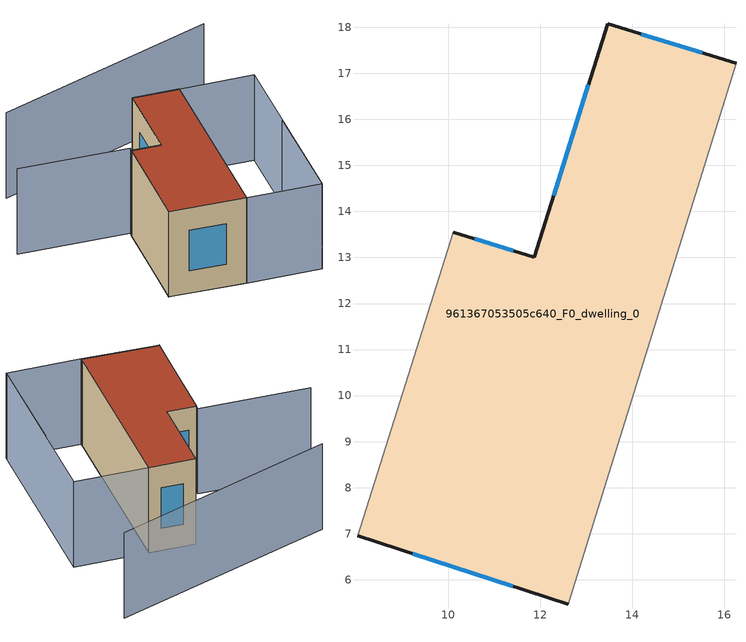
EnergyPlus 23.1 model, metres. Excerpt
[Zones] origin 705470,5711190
961367053505c640_F0_dwelling_0
 floor ground (EU_floor_Construction): 12.61,5.46 16.25,17.21 13.46,18.08 11.87,13.01 10.11,13.55 8.03,6.96 z0
 wall outside (EU_wall_Construction): 12.61,5.46 8.03,6.96 / 10.11,13.55 11.87,13.01 13.46,18.08 16.25,17.21 z0:6
 wall adiabatic (EU_wall_Construction): 8.03,6.96 10.11,13.55 / 16.25,17.21 12.61,5.46 z0:6
 window (EU_Window_Construction): 11.4,5.86 9.23,6.57 / 10.57,13.4 11.41,13.15 / 12.29,14.34 13.05,16.75 / 14.2,17.85 15.52,17.44 z1.58:4.42
 roof outside (EU_roof_Construction): 16.25,17.21 12.61,5.46 8.03,6.96 10.11,13.55 11.87,13.01 13.46,18.08 z6
shading: 17.11,4.17 19.14,10.91 / 3.54,15.9 10.19,13.8 / 10.19,13.8 8.02,6.91 / 21.52,22.04 6.51,21.13 / 16.24,17.22 20.71,15.84 / 20.71,15.84 17.08,4.08 / 17.08,4.08 12.61,5.46 / 12.61,5.46 16.24,17.22 z0:6
[Building]
EU S2 Campaign: North Axis=0; Terrain=City; Solar Distribution=FullExterior
[Site:Location]
London: Latitude=51.5; Longitude=-0.5; Time Zone=0; Elevation=25
[SizingPeriod:WeatherFileDays]
AnnualSizingPeriod: Begin Month=1; Begin Day of Month=1; End Month=12; End Day of Month=31; Day of Week for Start Day=Monday; Use Weather File Daylight Saving Period=No; Use Weather File Rain and Snow Indicators=No
[MATERIAL]
EU_InternalMass_Material: Roughness=MediumRough; Thickness=0.1; Conductivity=1; Density=1800; Specific Heat=900; Thermal Absorptance=0.9; Solar Absorptance=0.7; Visible Absorptance=0.7
[MATERIAL:NOMASS] Roughness=MediumRough; Thermal Absorptance=0.9; Solar Absorptance=0.7; Visible Absorptance=0.7
Name | Thermal Resistance
EU_wall_NoMass | 0.555556
EU_roof_NoMass | 0.510204
EU_floor_NoMass | 1.68919
[WINDOWMATERIAL:SIMPLEGLAZINGSYSTEM]
EU_Window_SimpleGlazing: UFactor=3.96; Solar Heat Gain Coefficient=0.85; Visible Transmittance=0.85
[CONSTRUCTION]
EU_wall_Construction: EU_wall_NoMass
EU_roof_Construction: EU_roof_NoMass
EU_floor_Construction: EU_floor_NoMass
EU_InternalMass_Construction: EU_InternalMass_Material
EU_Window_Construction: EU_Window_SimpleGlazing
[ZONE]
961367053505c640_F0_dwelling_0: Type=1; Multiplier=1; Ceiling Height=autocalculate; Volume=293.43; Floor Area=autocalculate; Part of Total Floor Area=Yes
[INTERNALMASS]
961367053505c640_F0_dwelling_0_EU_InternalMass: Construction=EU_InternalMass_Construction; Zone or ZoneList=961367053505c640_F0_dwelling_0; Surface Area=48.9052
[OTHEREQUIPMENT]
EU_Step8_InternalGain_961367053505c640_F0_dwelling_0_f000: Fuel Type=Electricity; Zone or ZoneList or Space or SpaceList=961367053505c640_F0_dwelling_0; Schedule=EU_Step8_GainSchedule_961367053505c640_F0_dwelling_0_f000; Design Level Calculation Method=Watts/Area; Power per Zone Floor Area=1; Fraction Latent=0; Fraction Radiant=0; Fraction Lost=0; Carbon Dioxide Generation Rate=0; EndUse Subcategory=EU_Step8_InternalGains
[ZONEVENTILATION:DESIGNFLOWRATE]
EU_ConstantAir_961367053505c640_F0_dwelling_0: Zone or ZoneList or Space or SpaceList=961367053505c640_F0_dwelling_0; Schedule=EU_AlwaysOn; Design Flow Rate Calculation Method=AirChanges/Hour; Air Changes per Hour=0.48; Ventilation Type=Natural; Fan Pressure Rise=0; Fan Total Efficiency=1; Constant Term Coefficient=1; Temperature Term Coefficient=0; Velocity Term Coefficient=0; Velocity Squared Term Coefficient=0; Minimum Indoor Temperature=-100; Maximum Indoor Temperature=100; Delta Temperature=-100; Minimum Outdoor Temperature=-100; Maximum Outdoor Temperature=100; Maximum Wind Speed=40
[HVACTEMPLATE:THERMOSTAT]
EU_HeatOnly_961367053505c640_F0_dwelling_0: Constant Heating Setpoint=20; Constant Cooling Setpoint=50
[HVACTEMPLATE:ZONE:IDEALLOADSAIRSYSTEM]
961367053505c640_F0_dwelling_0: Template Thermostat=EU_HeatOnly_961367053505c640_F0_dwelling_0; System Availability Schedule=EU_AlwaysOn; Maximum Heating Supply Air Temperature=50; Minimum Cooling Supply Air Temperature=13; Maximum Heating Supply Air Humidity Ratio=0.0156; Minimum Cooling Supply Air Humidity Ratio=0.0077; Heating Limit=NoLimit; Cooling Limit=NoLimit; Heating Availability Schedule=EU_AlwaysOn; Cooling Availability Schedule=EU_CoolingOff; Dehumidification Control Type=ConstantSensibleHeatRatio; Cooling Sensible Heat Ratio=0.7; Dehumidification Setpoint=60; Humidification Control Type=None; Humidification Setpoint=30; Outdoor Air Method=None; Outdoor Air Flow Rate per Person=0.00944; Outdoor Air Flow Rate per Zone Floor Area=0; Outdoor Air Flow Rate per Zone=0; Demand Controlled Ventilation Type=None; Outdoor Air Economizer Type=NoEconomizer; Heat Recovery Type=None; Sensible Heat Recovery Effectiveness=0.7; Latent Heat Recovery Effectiveness=0.65
[SIZING:ZONE]
961367053505c640_F0_dwelling_0: Zone Cooling Design Supply Air Temperature Input Method=SupplyAirTemperature; Zone Cooling Design Supply Air Temperature=13; Zone Heating Design Supply Air Temperature Input Method=SupplyAirTemperature; Zone Heating Design Supply Air Temperature=50; Zone Cooling Design Supply Air Humidity Ratio=0.008; Zone Heating Design Supply Air Humidity Ratio=0.008; Cooling Design Air Flow Method=DesignDay; Cooling Design Air Flow Rate=0; Cooling Minimum Air Flow per Zone Floor Area=0.000762; Cooling Minimum Air Flow=0; Cooling Minimum Air Flow Fraction=0.2; Heating Design Air Flow Method=DesignDay; Heating Design Air Flow Rate=0; Heating Maximum Air Flow per Zone Floor Area=0.002032; Heating Maximum Air Flow=0.141576; Heating Maximum Air Flow Fraction=0.3; Account for Dedicated Outdoor Air System=No; Dedicated Outdoor Air System Control Strategy=NeutralSupplyAir; Dedicated Outdoor Air Low Setpoint Temperature for Design=autosize; Dedicated Outdoor Air High Setpoint Temperature for Design=autosize; Zone Load Sizing Method=Sensible Load Only No Latent Load; Zone Latent Cooling Design Supply Air Humidity Ratio Input Method=HumidityRatioDifference; Zone Cooling Design Supply Air Humidity Ratio Difference=0.005; Zone Latent Heating Design Supply Air Humidity Ratio Input Method=HumidityRatioDifference; Zone Humidification Design Supply Air Humidity Ratio Difference=0.005
[SCHEDULE:CONSTANT]
Name | Hourly Value
EU_AlwaysOn | 1
EU_CoolingOff | 0
[SCHEDULE:FILE]
EU_Step8_GainSchedule_961367053505c640_F0_dwelling_0_f000: File=../../schedules/961367053505c640/961367053505c640_F0_dwelling_0_f000_gain.csv; Column Number=1; Rows to Skip at Top=0; Number of Hours of Data=8760; Column Separator=Comma; Interpolate to Timestep=No; Minutes per Item=60; Adjust Schedule for Daylight Savings=Yes
